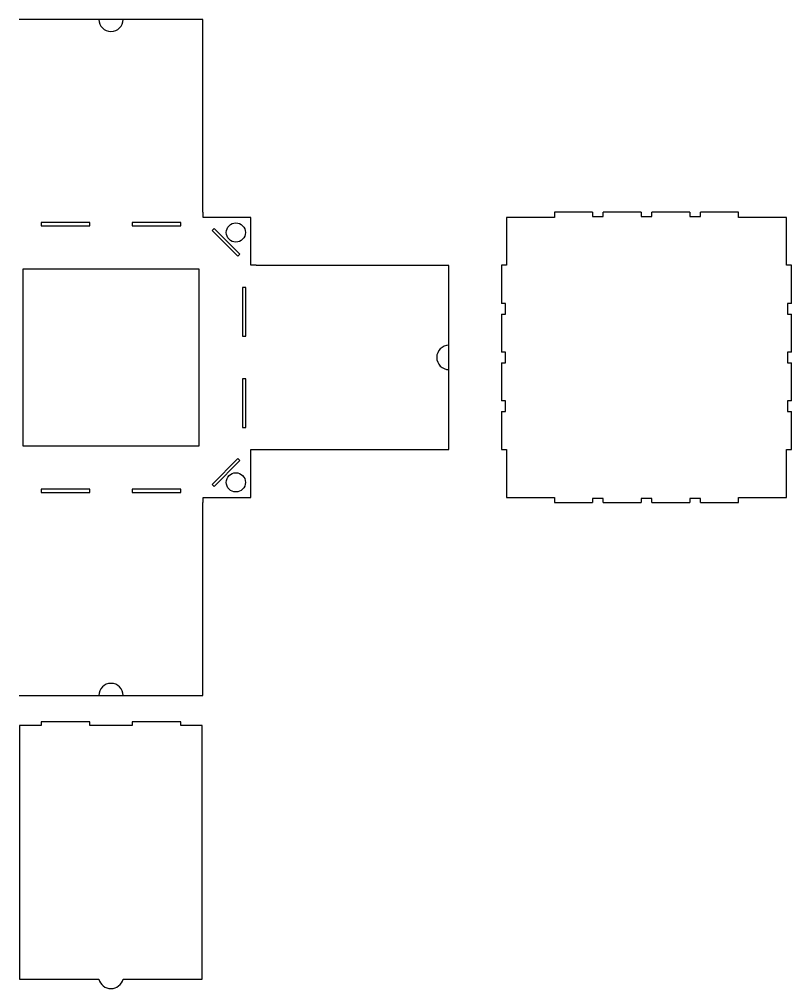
# Model space of a CAD drawing. Header units: millimetres. Extents: x -737 to 1904, y -658 to 473.
# Drawn here: x 1098 to 1904, y -658 to 353 of the extents above; entities that cross this region are included whole.
import ezdxf

# ---------------------------------------------------------------- set-up
doc = ezdxf.new("R2010")
doc.units = ezdxf.units.MM

msp = doc.modelspace()

# ---------------------------------------------------------------- linework, layer by layer
at = {"color": 7, "linetype": 'Continuous', "lineweight": 25}
for p, q in [((1289.7, 352.6), (1097.9, 352.6)), ((1289.7, 151.4), (1289.7, 352.6)), ((1289.9, 151.4), (1289.7, 151.4)), ((1289.9, 146.1), (1289.9, 151.4)), ((1339.8, 146.1), (1289.9, 146.1)), ((1339.8, 96.1), (1339.8, 146.1)), ((1606.5, 146.1), (1606.5, 96.1)), ((1656.5, 146.1), (1606.5, 146.1)), ((1656.5, 151.4), (1656.5, 146.1)), ((1696.3, 151.4), (1656.5, 151.4)), ((1696.3, 151.4), (1696.3, 147.1)), ((1696.3, 147.1), (1707.3, 147.1)), ((1707.3, 147.1), (1707.3, 151.4)), ((1747.1, 151.4), (1707.3, 151.4)), ((1747.1, 151.4), (1747.1, 147.1)), ((1747.1, 147.1), (1758.1, 147.1)), ((1758.1, 147.1), (1758.1, 151.4)), ((1797.9, 151.4), (1758.1, 151.4)), ((1797.9, 151.4), (1797.9, 147.1)), ((1797.9, 147.1), (1808.9, 147.1)), ((1808.9, 147.1), (1808.9, 151.4)), ((1848.7, 151.4), (1808.9, 151.4)), ((1848.7, 146.1), (1848.7, 151.4)), ((1898.7, 146.1), (1848.7, 146.1)), ((1898.7, 96.1), (1898.7, 146.1)), ((1120.8, 140.7), (1120.8, 137.4)), ((1171.6, 140.7), (1120.8, 140.7)), ((1120.8, 137.4), (1171.6, 137.4)), ((1171.6, 137.4), (1171.6, 140.7)), ((1266.8, 140.7), (1216, 140.7)), ((1216, 140.7), (1216, 137.4)), ((1216, 137.4), (1266.8, 137.4)), ((1266.8, 137.4), (1266.8, 140.7)), ((1301.4, 134.6), (1299.3, 132.4)), ((1299.3, 132.4), (1326.2, 105.5)), ((1328.4, 107.6), (1301.4, 134.6)), ((1326.2, 105.5), (1328.4, 107.6)), ((1285.9, 92.1), (1101.7, 92.1)), ((1101.7, 92.1), (1101.7, -92.1)), ((1285.9, -92.1), (1285.9, 92.1)), ((1345.2, 96.1), (1339.8, 96.1)), ((1345.2, 95.9), (1345.2, 96.1)), ((1546.4, 95.9), (1345.2, 95.9)), ((1546.4, -95.9), (1546.4, 95.9)), ((1606.5, 96.1), (1601.2, 96.1)), ((1601.2, 96.1), (1601.2, 56.3)), ((1904, 96.1), (1898.7, 96.1)), ((1904, 56.3), (1904, 96.1)), ((1334.5, 73), (1331.2, 73)), ((1331.2, 73), (1331.2, 22.2)), ((1334.5, 22.2), (1334.5, 73)), ((1605.5, 56.3), (1601.2, 56.3)), ((1605.5, 45.3), (1605.5, 56.3)), ((1899.7, 56.3), (1899.7, 45.3)), ((1904, 56.3), (1899.7, 56.3)), ((1601.2, 45.3), (1605.5, 45.3)), ((1601.2, 45.3), (1601.2, 5.5)), ((1899.7, 45.3), (1904, 45.3)), ((1904, 5.5), (1904, 45.3)), ((1331.2, 22.2), (1334.5, 22.2)), ((1605.5, 5.5), (1601.2, 5.5)), ((1605.5, -5.5), (1605.5, 5.5)), ((1899.7, 5.5), (1899.7, -5.5)), ((1904, 5.5), (1899.7, 5.5)), ((1601.2, -5.5), (1605.5, -5.5)), ((1601.2, -5.5), (1601.2, -45.3)), ((1899.7, -5.5), (1904, -5.5)), ((1904, -45.3), (1904, -5.5)), ((1331.2, -22.2), (1331.2, -73)), ((1334.5, -22.2), (1331.2, -22.2)), ((1334.5, -73), (1334.5, -22.2)), ((1605.5, -45.3), (1601.2, -45.3)), ((1605.5, -56.3), (1605.5, -45.3)), ((1904, -45.3), (1899.7, -45.3)), ((1899.7, -45.3), (1899.7, -56.3)), ((1601.2, -56.3), (1601.2, -96.1)), ((1601.2, -56.3), (1605.5, -56.3)), ((1899.7, -56.3), (1904, -56.3)), ((1904, -96.1), (1904, -56.3)), ((1331.2, -73), (1334.5, -73)), ((1101.7, -92.1), (1285.9, -92.1)), ((1339.8, -96.1), (1345.2, -96.1)), ((1339.8, -146.1), (1339.8, -96.1)), ((1345.2, -96.1), (1345.2, -95.9)), ((1345.2, -95.9), (1546.4, -95.9)), ((1601.2, -96.1), (1606.5, -96.1)), ((1606.5, -96.1), (1606.5, -146.1)), ((1898.7, -96.1), (1904, -96.1)), ((1898.7, -146.1), (1898.7, -96.1)), ((1326.2, -105.5), (1299.3, -132.4)), ((1301.4, -134.6), (1328.4, -107.6)), ((1328.4, -107.6), (1326.2, -105.5)), ((1171.6, -137.4), (1120.8, -137.4)), ((1120.8, -137.4), (1120.8, -140.7)), ((1120.8, -140.7), (1171.6, -140.7)), ((1171.6, -140.7), (1171.6, -137.4)), ((1216, -137.4), (1216, -140.7)), ((1266.8, -137.4), (1216, -137.4)), ((1216, -140.7), (1266.8, -140.7)), ((1266.8, -140.7), (1266.8, -137.4)), ((1299.3, -132.4), (1301.4, -134.6)), ((1289.7, -151.4), (1289.9, -151.4)), ((1289.7, -352.6), (1289.7, -151.4)), ((1289.9, -146.1), (1339.8, -146.1)), ((1289.9, -151.4), (1289.9, -146.1)), ((1606.5, -146.1), (1656.5, -146.1)), ((1656.5, -146.1), (1656.5, -151.4)), ((1656.5, -151.4), (1696.3, -151.4)), ((1707.3, -147.1), (1696.3, -147.1)), ((1696.3, -147.1), (1696.3, -151.4)), ((1707.3, -151.4), (1707.3, -147.1)), ((1707.3, -151.4), (1747.1, -151.4)), ((1747.1, -147.1), (1747.1, -151.4)), ((1758.1, -147.1), (1747.1, -147.1)), ((1758.1, -151.4), (1758.1, -147.1)), ((1758.1, -151.4), (1797.9, -151.4)), ((1808.9, -147.1), (1797.9, -147.1)), ((1797.9, -147.1), (1797.9, -151.4)), ((1808.9, -151.4), (1808.9, -147.1)), ((1808.9, -151.4), (1848.7, -151.4)), ((1848.7, -146.1), (1898.7, -146.1)), ((1848.7, -151.4), (1848.7, -146.1)), ((1097.9, -352.6), (1289.7, -352.6)), ((1098.5, -384), (1098.5, -648.4)), ((1120.8, -384), (1098.5, -384)), ((1120.8, -380), (1120.8, -384)), ((1171.6, -380), (1120.8, -380)), ((1171.6, -384), (1171.6, -380)), ((1216, -384), (1171.6, -384)), ((1216, -380), (1216, -384)), ((1266.8, -380), (1216, -380)), ((1266.8, -384), (1266.8, -380)), ((1289, -384), (1266.8, -384)), ((1289, -648.4), (1289, -384)), ((1098.5, -648.4), (1181.1, -648.4)), ((1206.5, -648.4), (1289, -648.4))]:
    msp.add_line(p, q, dxfattribs=at)
for centre in [(1324.1, 130.3), (1324.1, -130.3)]:
    msp.add_circle(centre, 10, dxfattribs=at)
for centre, radius, start, end in [((1193.8, 352.6), 12.7, 180, 0), ((1546.4, 0), 12.7, 90, 270), ((1193.8, -352.6), 12.7, 0, 180), ((1193.8, -645.1), 13.1, 194.5278, 345.4722)]:
    msp.add_arc(centre, radius, start, end, dxfattribs=at)

doc.saveas('drawing.dxf')
